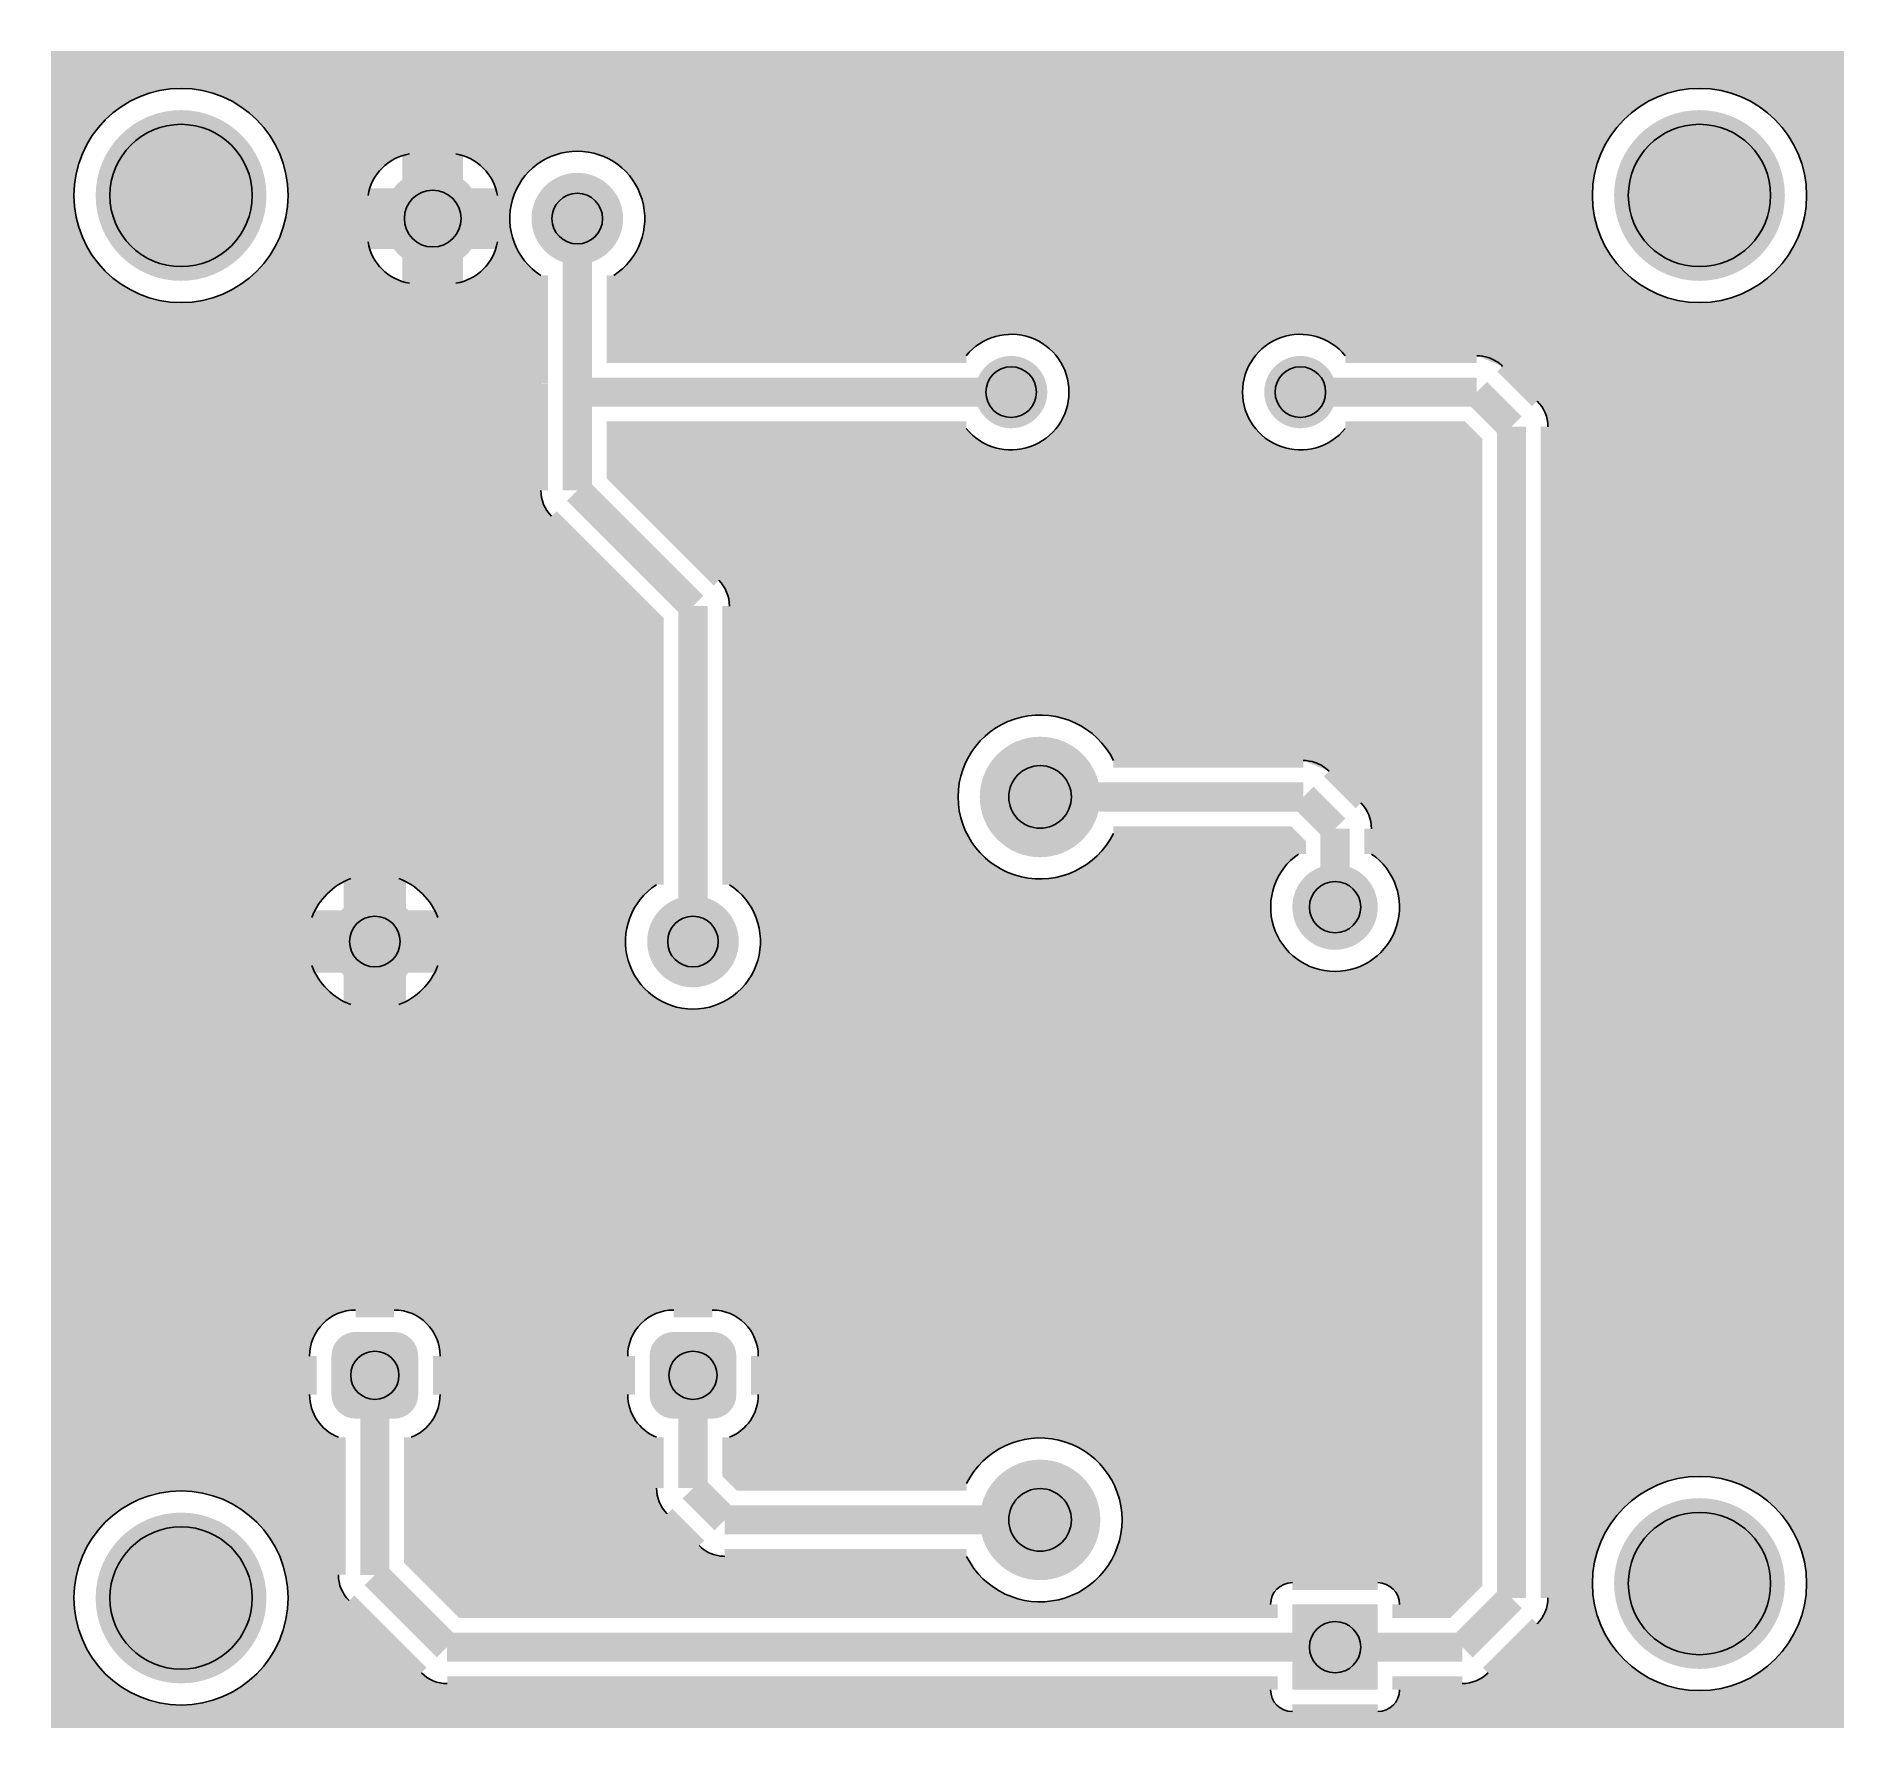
# Model space of a CAD drawing. Extents: x -3.3 to 28.7, y -1.3 to 28.7.
import ezdxf

# ---------------------------------------------------------------- set-up
doc = ezdxf.new("R2010")
doc.units = 0
for name, color, linetype in [('BOARD_OUTLINE', 2, 'CONTINUOUS'), ('COPPER_TOP', 3, 'CONTINUOUS'), ('DRILL', 255, 'CONTINUOUS')]:
    doc.layers.add(name, color=color, linetype=linetype)

msp = doc.modelspace()

# ---------------------------------------------------------------- hatches: boundary and pattern name
at = {"layer": 'COPPER_TOP'}
h = msp.add_hatch(color=3, dxfattribs=at)
h.paths.add_polyline_path([(28.319157, 28.319157), (-2.919157, 28.319157), (-2.919157, -0.887157), (28.319157, -0.887157)])
edge = h.paths.add_edge_path()
edge.add_arc((-0.762, 1.27), 1.881, 0, 360)
edge = h.paths.add_edge_path()
edge.add_arc((25.908, 1.524), 1.881, 0, 360)
edge = h.paths.add_edge_path()
edge.add_arc((2.6416, 12.8016), 1.185418, 110.769488, 159.230512, ccw=False)
edge.add_line((2.22124, 13.909983), (2.22124, 13.22196))
edge.add_line((2.22124, 13.22196), (1.533217, 13.22196))
edge = h.paths.add_edge_path()
edge.add_arc((2.6416, 12.8016), 1.185418, 20.769488, 69.230512, ccw=False)
edge.add_line((3.749983, 13.22196), (3.06196, 13.22196))
edge.add_line((3.06196, 13.22196), (3.06196, 13.909983))
edge = h.paths.add_edge_path()
edge.add_arc((2.6416, 12.8016), 1.185418, 290.769488, 339.230512, ccw=False)
edge.add_line((3.06196, 11.693217), (3.06196, 12.38124))
edge.add_line((3.06196, 12.38124), (3.749983, 12.38124))
edge = h.paths.add_edge_path()
edge.add_arc((2.6416, 12.8016), 1.185418, 200.769488, 249.230512, ccw=False)
edge.add_line((1.533217, 12.38124), (2.22124, 12.38124))
edge.add_line((2.22124, 12.38124), (2.22124, 11.693217))
edge = h.paths.add_edge_path()
edge.add_arc((2.6416, 12.8016), 0.4445, 0, 360)
edge = h.paths.add_edge_path()
edge.add_line((13.036329, 2.001518), (8.7884, 2.001518))
edge.add_arc((8.7884, 2.6416), 0.640082, 260.910978, 270, ccw=False)
edge.add_arc((8.788399, 2.6416), 0.640082, 225, 260.911086, ccw=False)
edge.add_line((8.335792, 2.188994), (7.776992, 2.747794))
edge.add_arc((8.229598, 3.200401), 0.640082, 179.875272, 225, ccw=False)
edge.add_line((7.589518, 3.201794), (7.589518, 4.093003))
edge.add_arc((7.890891, 4.842891), 0.808182, 180, 248.105273, ccw=False)
edge.add_line((7.082709, 4.842891), (7.082709, 5.520309))
edge.add_arc((7.890891, 5.520309), 0.808182, 90, 180, ccw=False)
edge.add_line((7.890891, 6.328491), (8.568309, 6.328491))
edge.add_arc((8.568309, 5.520309), 0.808182, 0, 90, ccw=False)
edge.add_line((9.376491, 5.520309), (9.376491, 4.842891))
edge.add_arc((8.568309, 4.842891), 0.808182, 291.894727, 0, ccw=False)
edge.add_line((8.869682, 4.093003), (8.869682, 3.46553))
edge.add_line((8.869682, 3.46553), (9.05353, 3.281682))
edge.add_line((9.05353, 3.281682), (13.036329, 3.281682))
edge.add_arc((14.3256, 2.6416), 1.439418, 206.402938, 153.597062, ccw=False)
edge = h.paths.add_edge_path()
edge.add_line((19.401679, 15.793533), (19.959133, 15.236079))
edge.add_arc((19.5072, 14.7828), 0.640082, 0, 45.085165, ccw=False)
edge.add_line((20.147282, 14.7828), (20.147282, 14.338846))
edge.add_arc((19.5072, 13.4064), 1.131, 124.467829, 55.532171, ccw=False)
edge.add_line((18.867118, 14.338846), (18.867118, 14.517668))
edge.add_line((18.867118, 14.517668), (18.683268, 14.701518))
edge.add_line((18.683268, 14.701518), (15.614871, 14.701518))
edge.add_arc((14.3256, 15.3416), 1.439418, 26.402938, 333.597062, ccw=False)
edge.add_line((15.614871, 15.981682), (18.947585, 15.981682))
edge.add_arc((18.948398, 15.341601), 0.640082, 71.188103, 90.072799, ccw=False)
edge.add_arc((18.9484, 15.3416), 0.640082, 44.914835, 71.188246, ccw=False)
edge = h.paths.add_edge_path()
edge.add_arc((18.8976, 22.4536), 1.016, 39.050268, 320.949732, ccw=False)
edge.add_line((19.686619, 23.093682), (21.995599, 23.093682))
edge.add_arc((21.996399, 22.4536), 0.640082, 71.579867, 90.071569, ccw=False)
edge.add_arc((21.9964, 22.4536), 0.640082, 44.914835, 71.580008, ccw=False)
edge.add_line((22.449679, 22.905533), (23.057933, 22.297279))
edge.add_arc((22.606, 21.844), 0.640082, 0, 45.085165, ccw=False)
edge.add_line((23.246082, 21.844), (23.246082, 1.27))
edge.add_arc((22.606, 1.27), 0.640082, 314.914835, 0, ccw=False)
edge.add_line((23.057933, 0.816721), (22.195679, -0.045533))
edge.add_arc((21.7424, 0.4064), 0.640082, 270, 315.085165, ccw=False)
edge.add_line((21.7424, -0.233682), (20.640043, -0.233682))
edge.add_line((20.640043, -0.233682), (20.640043, -0.3436))
edge.add_arc((20.2572, -0.3436), 0.382843, 270, 360, ccw=False)
edge.add_line((20.2572, -0.726443), (18.7572, -0.726443))
edge.add_arc((18.7572, -0.3436), 0.382843, 180, 270, ccw=False)
edge.add_line((18.374357, -0.3436), (18.374357, -0.233682))
edge.add_line((18.374357, -0.233682), (3.912192, -0.233682))
edge.add_arc((3.911599, 0.4064), 0.640082, 225, 270.053042, ccw=False)
edge.add_line((3.458993, -0.046207), (2.188993, 1.223793))
edge.add_arc((2.641599, 1.6764), 0.640082, 179.923726, 225, ccw=False)
edge.add_line((2.001518, 1.677252), (2.001518, 4.093003))
edge.add_arc((2.302891, 4.842891), 0.808182, 180, 248.105273, ccw=False)
edge.add_line((1.494709, 4.842891), (1.494709, 5.520309))
edge.add_arc((2.302891, 5.520309), 0.808182, 90, 180, ccw=False)
edge.add_line((2.302891, 6.328491), (2.980309, 6.328491))
edge.add_arc((2.980309, 5.520309), 0.808182, 0, 90, ccw=False)
edge.add_line((3.788491, 5.520309), (3.788491, 4.842891))
edge.add_arc((2.980309, 4.842891), 0.808182, 291.894727, 0, ccw=False)
edge.add_line((3.281682, 4.093003), (3.281682, 1.94153))
edge.add_line((3.281682, 1.94153), (4.17673, 1.046482))
edge.add_line((4.17673, 1.046482), (18.374357, 1.046482))
edge.add_line((18.374357, 1.046482), (18.374357, 1.1564))
edge.add_arc((18.7572, 1.1564), 0.382843, 90, 180, ccw=False)
edge.add_line((18.7572, 1.539243), (20.2572, 1.539243))
edge.add_arc((20.2572, 1.1564), 0.382843, 0, 90, ccw=False)
edge.add_line((20.640043, 1.1564), (20.640043, 1.046482))
edge.add_line((20.640043, 1.046482), (21.477268, 1.046482))
edge.add_line((21.477268, 1.046482), (21.965918, 1.535132))
edge.add_line((21.965918, 1.535132), (21.965918, 21.578868))
edge.add_line((21.965918, 21.578868), (21.731268, 21.813518))
edge.add_line((21.731268, 21.813518), (19.686619, 21.813518))
edge = h.paths.add_edge_path()
edge.add_line((2.521893, 25.094774), (3.250774, 25.094774))
edge.add_line((3.250774, 25.094774), (3.250774, 24.365893))
edge.add_arc((3.393059, 25.237059), 0.882709, 189.27605, 260.72395, ccw=False)
edge = h.paths.add_edge_path()
edge.add_line((4.064426, 24.365893), (4.064426, 25.094774))
edge.add_line((4.064426, 25.094774), (4.793307, 25.094774))
edge.add_arc((3.922141, 25.237059), 0.882709, 279.27605, 350.72395, ccw=False)
edge = h.paths.add_edge_path()
edge.add_line((4.793307, 25.908426), (4.064426, 25.908426))
edge.add_line((4.064426, 25.908426), (4.064426, 26.637307))
edge.add_arc((3.922141, 25.766141), 0.882709, 9.27605, 80.72395, ccw=False)
edge = h.paths.add_edge_path()
edge.add_line((3.250774, 26.637307), (3.250774, 25.908426))
edge.add_line((3.250774, 25.908426), (2.521893, 25.908426))
edge.add_arc((3.393059, 25.766141), 0.882709, 99.27605, 170.72395, ccw=False)
edge = h.paths.add_edge_path()
edge.add_arc((3.6576, 25.5016), 0.497459, 0, 360)
edge = h.paths.add_edge_path()
edge.add_line((6.837682, 24.503847), (6.837682, 23.093682))
edge.add_line((6.837682, 23.093682), (13.028581, 23.093682))
edge.add_arc((13.8176, 22.4536), 1.016, 219.050268, 140.949732, ccw=False)
edge.add_line((13.028581, 21.813518), (6.837682, 21.813518))
edge.add_line((6.837682, 21.813518), (6.837682, 20.99153))
edge.add_line((6.837682, 20.99153), (8.681533, 19.147679))
edge.add_arc((8.2296, 18.6944), 0.640082, 0, 45.085165, ccw=False)
edge.add_line((8.869682, 18.6944), (8.869682, 13.799353))
edge.add_arc((8.2296, 12.8016), 1.185418, 122.681128, 57.318872, ccw=False)
edge.add_line((7.589518, 13.799353), (7.589518, 18.429268))
edge.add_line((7.589518, 18.429268), (5.744993, 20.273794))
edge.add_arc((6.197599, 20.7264), 0.640082, 179.897985, 225, ccw=False)
edge.add_line((5.557518, 20.72754), (5.557518, 22.604545))
edge.add_arc((6.197598, 22.606001), 0.640082, 179.869701, 180.130299, ccw=False)
edge.add_line((5.557518, 22.607456), (5.557518, 24.503847))
edge.add_arc((6.1976, 25.5016), 1.185418, 302.681128, 237.318872, ccw=False)
edge = h.paths.add_edge_path()
edge.add_arc((-0.762, 25.908), 1.881, 0, 360)
edge = h.paths.add_edge_path()
edge.add_arc((25.908, 25.908), 1.881, 0, 360)
h = msp.add_hatch(color=256, dxfattribs=at)
edge = h.paths.add_edge_path()
edge.add_arc((-0.762, 25.908), 1.5, 0, 360)
edge = h.paths.add_edge_path()
edge.add_arc((-0.762, 25.908), 1.25, 0, 360)
h = msp.add_hatch(color=256, dxfattribs=at)
edge = h.paths.add_edge_path()
edge.add_arc((25.908, 25.908), 1.5, 0, 360)
edge = h.paths.add_edge_path()
edge.add_arc((25.908, 25.908), 1.25, 0, 360)
h = msp.add_hatch(color=256, dxfattribs=at)
edge = h.paths.add_edge_path()
edge.add_line((2.8956, 25.766141), (2.8956, 25.237059))
edge.add_arc((3.393059, 25.237059), 0.497459, 180, 270)
edge.add_line((3.393059, 24.7396), (3.922141, 24.7396))
edge.add_arc((3.922141, 25.237059), 0.497459, 270, 0)
edge.add_line((4.4196, 25.237059), (4.4196, 25.766141))
edge.add_arc((3.922141, 25.766141), 0.497459, 0, 90)
edge.add_line((3.922141, 26.2636), (3.393059, 26.2636))
edge.add_arc((3.393059, 25.766141), 0.497459, 90, 180)
edge = h.paths.add_edge_path()
edge.add_arc((3.6576, 25.5016), 0.497459, 0, 360)
h = msp.add_hatch(color=256, dxfattribs=at)
edge = h.paths.add_edge_path()
edge.add_arc((6.1976, 25.5016), 0.804418, 0, 360)
edge = h.paths.add_edge_path()
edge.add_arc((6.1976, 25.5016), 0.4445, 0, 360)
h = msp.add_hatch(color=256, dxfattribs=at)
edge = h.paths.add_edge_path()
edge.add_arc((13.8176, 22.4536), 0.635, 0, 360)
edge = h.paths.add_edge_path()
edge.add_arc((13.8176, 22.4536), 0.4445, 0, 360)
h = msp.add_hatch(color=256, dxfattribs=at)
edge = h.paths.add_edge_path()
edge.add_arc((18.8976, 22.4536), 0.635, 0, 360)
edge = h.paths.add_edge_path()
edge.add_arc((18.8976, 22.4536), 0.4445, 0, 360)
h = msp.add_hatch(color=256, dxfattribs=at)
edge = h.paths.add_edge_path()
edge.add_arc((14.3256, 15.3416), 1.058418, 0, 360)
edge = h.paths.add_edge_path()
edge.add_arc((14.3256, 15.3416), 0.550291, 0, 360)
h = msp.add_hatch(color=256, dxfattribs=at)
edge = h.paths.add_edge_path()
edge.add_arc((19.5072, 13.4064), 0.75, 0, 360)
edge = h.paths.add_edge_path()
edge.add_arc((19.5072, 13.4064), 0.45, 0, 360)
h = msp.add_hatch(color=256, dxfattribs=at)
edge = h.paths.add_edge_path()
edge.add_arc((2.6416, 12.8016), 0.804418, 0, 360)
edge = h.paths.add_edge_path()
edge.add_arc((2.6416, 12.8016), 0.4445, 0, 360)
h = msp.add_hatch(color=256, dxfattribs=at)
edge = h.paths.add_edge_path()
edge.add_arc((8.2296, 12.8016), 0.804418, 0, 360)
edge = h.paths.add_edge_path()
edge.add_arc((8.2296, 12.8016), 0.4445, 0, 360)
h = msp.add_hatch(color=256, dxfattribs=at)
edge = h.paths.add_edge_path()
edge.add_line((1.8796, 5.520309), (1.8796, 4.842891))
edge.add_arc((2.302891, 4.842891), 0.423291, 180, 270)
edge.add_line((2.302891, 4.4196), (2.980309, 4.4196))
edge.add_arc((2.980309, 4.842891), 0.423291, 270, 0)
edge.add_line((3.4036, 4.842891), (3.4036, 5.520309))
edge.add_arc((2.980309, 5.520309), 0.423291, 0, 90)
edge.add_line((2.980309, 5.9436), (2.302891, 5.9436))
edge.add_arc((2.302891, 5.520309), 0.423291, 90, 180)
edge = h.paths.add_edge_path()
edge.add_arc((2.6416, 5.1816), 0.423291, 0, 360)
h = msp.add_hatch(color=256, dxfattribs=at)
edge = h.paths.add_edge_path()
edge.add_line((7.4676, 5.520309), (7.4676, 4.842891))
edge.add_arc((7.890891, 4.842891), 0.423291, 180, 270)
edge.add_line((7.890891, 4.4196), (8.568309, 4.4196))
edge.add_arc((8.568309, 4.842891), 0.423291, 270, 0)
edge.add_line((8.9916, 4.842891), (8.9916, 5.520309))
edge.add_arc((8.568309, 5.520309), 0.423291, 0, 90)
edge.add_line((8.568309, 5.9436), (7.890891, 5.9436))
edge.add_arc((7.890891, 5.520309), 0.423291, 90, 180)
edge = h.paths.add_edge_path()
edge.add_arc((8.2296, 5.1816), 0.423291, 0, 360)
h = msp.add_hatch(color=256, dxfattribs=at)
edge = h.paths.add_edge_path()
edge.add_arc((14.3256, 2.6416), 1.058418, 0, 360)
edge = h.paths.add_edge_path()
edge.add_arc((14.3256, 2.6416), 0.550291, 0, 360)
h = msp.add_hatch(color=256, dxfattribs=at)
edge = h.paths.add_edge_path()
edge.add_arc((25.908, 1.524), 1.5, 0, 360)
edge = h.paths.add_edge_path()
edge.add_arc((25.908, 1.524), 1.25, 0, 360)
h = msp.add_hatch(color=256, dxfattribs=at)
edge = h.paths.add_edge_path()
edge.add_arc((-0.762, 1.27), 1.5, 0, 360)
edge = h.paths.add_edge_path()
edge.add_arc((-0.762, 1.27), 1.25, 0, 360)
h = msp.add_hatch(color=256, dxfattribs=at)
h.paths.add_polyline_path([(20.2572, -0.3436), (18.7572, -0.3436), (18.7572, 1.1564), (20.2572, 1.1564)])
edge = h.paths.add_edge_path()
edge.add_arc((19.5072, 0.4064), 0.45, 0, 360)
at = {"layer": 'DRILL'}
h = msp.add_hatch(color=255, dxfattribs=at)
edge = h.paths.add_edge_path()
edge.add_arc((-0.762, 25.908), 1.25, 0, 360)
h = msp.add_hatch(color=255, dxfattribs=at)
edge = h.paths.add_edge_path()
edge.add_arc((25.908, 25.908), 1.25, 0, 360)
h = msp.add_hatch(color=255, dxfattribs=at)
edge = h.paths.add_edge_path()
edge.add_arc((3.6576, 25.5016), 0.497459, 0, 360)
h = msp.add_hatch(color=255, dxfattribs=at)
edge = h.paths.add_edge_path()
edge.add_arc((6.1976, 25.5016), 0.4445, 0, 360)
h = msp.add_hatch(color=255, dxfattribs=at)
edge = h.paths.add_edge_path()
edge.add_arc((13.8176, 22.4536), 0.4445, 0, 360)
h = msp.add_hatch(color=255, dxfattribs=at)
edge = h.paths.add_edge_path()
edge.add_arc((18.8976, 22.4536), 0.4445, 0, 360)
h = msp.add_hatch(color=255, dxfattribs=at)
edge = h.paths.add_edge_path()
edge.add_arc((14.3256, 15.3416), 0.550291, 0, 360)
h = msp.add_hatch(color=255, dxfattribs=at)
edge = h.paths.add_edge_path()
edge.add_arc((19.5072, 13.4064), 0.45, 0, 360)
h = msp.add_hatch(color=255, dxfattribs=at)
edge = h.paths.add_edge_path()
edge.add_arc((2.6416, 12.8016), 0.4445, 0, 360)
h = msp.add_hatch(color=255, dxfattribs=at)
edge = h.paths.add_edge_path()
edge.add_arc((8.2296, 12.8016), 0.4445, 0, 360)
h = msp.add_hatch(color=255, dxfattribs=at)
edge = h.paths.add_edge_path()
edge.add_arc((2.6416, 5.1816), 0.423291, 0, 360)
h = msp.add_hatch(color=255, dxfattribs=at)
edge = h.paths.add_edge_path()
edge.add_arc((8.2296, 5.1816), 0.423291, 0, 360)
h = msp.add_hatch(color=255, dxfattribs=at)
edge = h.paths.add_edge_path()
edge.add_arc((14.3256, 2.6416), 0.550291, 0, 360)
h = msp.add_hatch(color=255, dxfattribs=at)
edge = h.paths.add_edge_path()
edge.add_arc((25.908, 1.524), 1.25, 0, 360)
h = msp.add_hatch(color=255, dxfattribs=at)
edge = h.paths.add_edge_path()
edge.add_arc((-0.762, 1.27), 1.25, 0, 360)
h = msp.add_hatch(color=255, dxfattribs=at)
edge = h.paths.add_edge_path()
edge.add_arc((19.5072, 0.4064), 0.45, 0, 360)

# ---------------------------------------------------------------- linework, layer by layer
at = {"layer": 'BOARD_OUTLINE', "color": 2, "const_width": 0.000001}
for points in [[(28.702, 28.702), (-3.302, 28.702)], [(-3.302, 28.702), (-3.302, -1.27)], [(28.702, -1.27), (28.702, 28.702)], [(-3.302, -1.27), (28.702, -1.27)]]:
    msp.add_lwpolyline(points, dxfattribs=at)
at = {"layer": 'COPPER_TOP', "color": 3}
for points, const_width in [([(28.319157, 28.319157), (-2.919157, 28.319157), (-2.919157, -0.887157), (28.319157, -0.887157), (28.319157, 28.319157)], 0.254), ([(3.250774, 26.637307), (3.250774, 25.908426), (2.521893, 25.908426)], 0.254), ([(4.793307, 25.908426), (4.064426, 25.908426), (4.064426, 26.637307)], 0.254), ([(3.6576, 20.6756), (3.6576, 25.5016)], 0.512), ([(6.1976, 20.7264), (6.1976, 25.5016)], 0.512), ([(2.521893, 25.094774), (3.250774, 25.094774), (3.250774, 24.365893)], 0.254), ([(4.064426, 24.365893), (4.064426, 25.094774), (4.793307, 25.094774)], 0.254), ([(5.557518, 22.607456), (5.557518, 24.503847)], 0.254), ([(6.837682, 24.503847), (6.837682, 23.093682), (13.028581, 23.093682)], 0.254), ([(19.686619, 23.093682), (21.995599, 23.093682)], 0.254), ([(5.557518, 20.72754), (5.557518, 22.604545)], 0.254), ([(6.35, 22.4536), (6.1976, 22.606)], 0.512), ([(22.449679, 22.905533), (23.057933, 22.297279)], 0.254), ([(13.8176, 22.4536), (6.35, 22.4536)], 0.512), ([(21.9964, 22.4536), (18.8976, 22.4536)], 0.512), ([(22.606, 21.844), (21.9964, 22.4536)], 0.512), ([(22.606, 1.27), (22.606, 21.844)], 0.512), ([(13.028581, 21.813518), (6.837682, 21.813518), (6.837682, 20.99153), (8.681533, 19.147679)], 0.254), ([(20.640043, 1.1564), (20.640043, 1.046482), (21.477268, 1.046482), (21.965918, 1.535132), (21.965918, 21.578868), (21.731268, 21.813518), (19.686619, 21.813518)], 0.254), ([(23.246082, 21.844), (23.246082, 1.27)], 0.254), ([(2.6416, 19.6596), (3.6576, 20.6756)], 0.512), ([(8.2296, 18.6944), (6.1976, 20.7264)], 0.512), ([(7.589518, 13.799353), (7.589518, 18.429268), (5.744993, 20.273794)], 0.254), ([(2.6416, 12.8016), (2.6416, 19.6596)], 0.512), ([(8.2296, 12.8016), (8.2296, 18.6944)], 0.512), ([(8.869682, 18.6944), (8.869682, 13.799353)], 0.254), ([(15.614871, 15.981682), (18.947585, 15.981682)], 0.254), ([(19.401679, 15.793533), (19.959133, 15.236079)], 0.254), ([(18.9484, 15.3416), (14.3256, 15.3416)], 0.512), ([(19.5072, 14.7828), (18.9484, 15.3416)], 0.512), ([(18.867118, 14.338846), (18.867118, 14.517668), (18.683268, 14.701518), (15.614871, 14.701518)], 0.254), ([(19.5072, 13.4064), (19.5072, 14.7828)], 0.512), ([(20.147282, 14.7828), (20.147282, 14.338846)], 0.254), ([(2.22124, 13.909983), (2.22124, 13.22196), (1.533217, 13.22196)], 0.254), ([(3.749983, 13.22196), (3.06196, 13.22196), (3.06196, 13.909983)], 0.254), ([(1.533217, 12.38124), (2.22124, 12.38124), (2.22124, 11.693217)], 0.254), ([(3.06196, 11.693217), (3.06196, 12.38124), (3.749983, 12.38124)], 0.254), ([(2.302891, 6.328491), (2.980309, 6.328491)], 0.254), ([(7.890891, 6.328491), (8.568309, 6.328491)], 0.254), ([(1.494709, 4.842891), (1.494709, 5.520309)], 0.254), ([(3.788491, 5.520309), (3.788491, 4.842891)], 0.254), ([(7.082709, 4.842891), (7.082709, 5.520309)], 0.254), ([(9.376491, 5.520309), (9.376491, 4.842891)], 0.254), ([(2.6416, 5.1816), (2.6416, 1.6764)], 0.512), ([(8.2296, 3.2004), (8.2296, 5.1816)], 0.512), ([(2.001518, 1.677252), (2.001518, 4.093003)], 0.254), ([(3.281682, 4.093003), (3.281682, 1.94153), (4.17673, 1.046482), (18.374357, 1.046482), (18.374357, 1.1564)], 0.254), ([(7.589518, 3.201794), (7.589518, 4.093003)], 0.254), ([(8.869682, 4.093003), (8.869682, 3.46553), (9.05353, 3.281682), (13.036329, 3.281682)], 0.254), ([(8.7884, 2.6416), (8.2296, 3.2004)], 0.512), ([(14.3256, 2.6416), (8.7884, 2.6416)], 0.512), ([(8.335792, 2.188994), (7.776992, 2.747794)], 0.254), ([(2.6416, 1.6764), (3.9116, 0.4064)], 0.512), ([(13.036329, 2.001518), (8.7884, 2.001518)], 0.254), ([(18.7572, 1.539243), (20.2572, 1.539243)], 0.254), ([(3.458993, -0.046207), (2.188993, 1.223793)], 0.254), ([(21.7424, 0.4064), (22.606, 1.27)], 0.512), ([(3.9116, 0.4064), (21.7424, 0.4064)], 0.512), ([(23.057933, 0.816721), (22.195679, -0.045533)], 0.254), ([(18.374357, -0.3436), (18.374357, -0.233682), (3.912192, -0.233682)], 0.254), ([(21.7424, -0.233682), (20.640043, -0.233682), (20.640043, -0.3436)], 0.254), ([(20.2572, -0.726443), (18.7572, -0.726443)], 0.254)]:
    msp.add_lwpolyline(points, dxfattribs=dict(at, const_width=const_width))
for centre, radius in [((-0.762, 25.908), 1.881), ((25.908, 25.908), 1.881), ((3.6576, 25.5016), 0.497459), ((2.6416, 12.8016), 0.4445), ((25.908, 1.524), 1.881), ((-0.762, 1.27), 1.881)]:
    msp.add_circle(centre, radius, dxfattribs=at)
for centre, radius, start, end in [((3.393059, 25.766141), 0.882709, 99.27605, 170.72395), ((3.922141, 25.766141), 0.882709, 9.27605, 80.72395), ((6.1976, 25.5016), 1.185418, 302.681128, 237.318872), ((3.393059, 25.237059), 0.882709, 189.27605, 260.72395), ((3.922141, 25.237059), 0.882709, 279.27605, 350.72395), ((13.8176, 22.4536), 1.016, 219.050268, 140.949732), ((18.8976, 22.4536), 1.016, 39.050268, 320.949732), ((21.996399, 22.4536), 0.640082, 71.579867, 90.071569), ((21.9964, 22.4536), 0.640082, 44.914835, 71.580008), ((6.197598, 22.606001), 0.640082, 179.869701, 180.130299), ((22.606, 21.844), 0.640082, 0, 45.085165), ((6.197599, 20.7264), 0.640082, 179.897985, 225), ((8.2296, 18.6944), 0.640082, 0, 45.085165), ((14.3256, 15.3416), 1.439418, 26.402938, 333.597062), ((18.948398, 15.341601), 0.640082, 71.188103, 90.072799), ((18.9484, 15.3416), 0.640082, 44.914835, 71.188246), ((19.5072, 14.7828), 0.640082, 0, 45.085165), ((19.5072, 13.4064), 1.131, 124.467829, 55.532171), ((2.6416, 12.8016), 1.185418, 110.769488, 159.230512), ((2.6416, 12.8016), 1.185418, 20.769488, 69.230512), ((8.2296, 12.8016), 1.185418, 122.681128, 57.318872), ((2.6416, 12.8016), 1.185418, 200.769488, 249.230512), ((2.6416, 12.8016), 1.185418, 290.769488, 339.230512), ((2.302891, 5.520309), 0.808182, 90, 180), ((2.980309, 5.520309), 0.808182, 0, 90), ((7.890891, 5.520309), 0.808182, 90, 180), ((8.568309, 5.520309), 0.808182, 0, 90), ((2.302891, 4.842891), 0.808182, 180, 248.105273), ((2.980309, 4.842891), 0.808182, 291.894727, 0), ((7.890891, 4.842891), 0.808182, 180, 248.105273), ((8.568309, 4.842891), 0.808182, 291.894727, 0), ((14.3256, 2.6416), 1.439418, 206.402938, 153.597062), ((8.229598, 3.200401), 0.640082, 179.875272, 225), ((8.788399, 2.6416), 0.640082, 225, 260.911086), ((8.7884, 2.6416), 0.640082, 260.910978, 270), ((2.641599, 1.6764), 0.640082, 179.923726, 225), ((18.7572, 1.1564), 0.382843, 90, 180), ((20.2572, 1.1564), 0.382843, 0, 90), ((22.606, 1.27), 0.640082, 314.914835, 0), ((3.911599, 0.4064), 0.640082, 225, 270.053042), ((21.7424, 0.4064), 0.640082, 270, 315.085165), ((18.7572, -0.3436), 0.382843, 180, 270), ((20.2572, -0.3436), 0.382843, 270, 360)]:
    msp.add_arc(centre, radius, start, end, dxfattribs=at)
at = {"layer": 'DRILL', "color": 255}
for centre, radius in [((-0.762, 25.908), 1.25), ((25.908, 25.908), 1.25), ((3.6576, 25.5016), 0.497459), ((6.1976, 25.5016), 0.4445), ((13.8176, 22.4536), 0.4445), ((18.8976, 22.4536), 0.4445), ((14.3256, 15.3416), 0.550291), ((19.5072, 13.4064), 0.45), ((2.6416, 12.8016), 0.4445), ((8.2296, 12.8016), 0.4445), ((2.6416, 5.1816), 0.423291), ((8.2296, 5.1816), 0.423291), ((14.3256, 2.6416), 0.550291), ((25.908, 1.524), 1.25), ((-0.762, 1.27), 1.25), ((19.5072, 0.4064), 0.45)]:
    msp.add_circle(centre, radius, dxfattribs=at)

doc.saveas('drawing.dxf')
